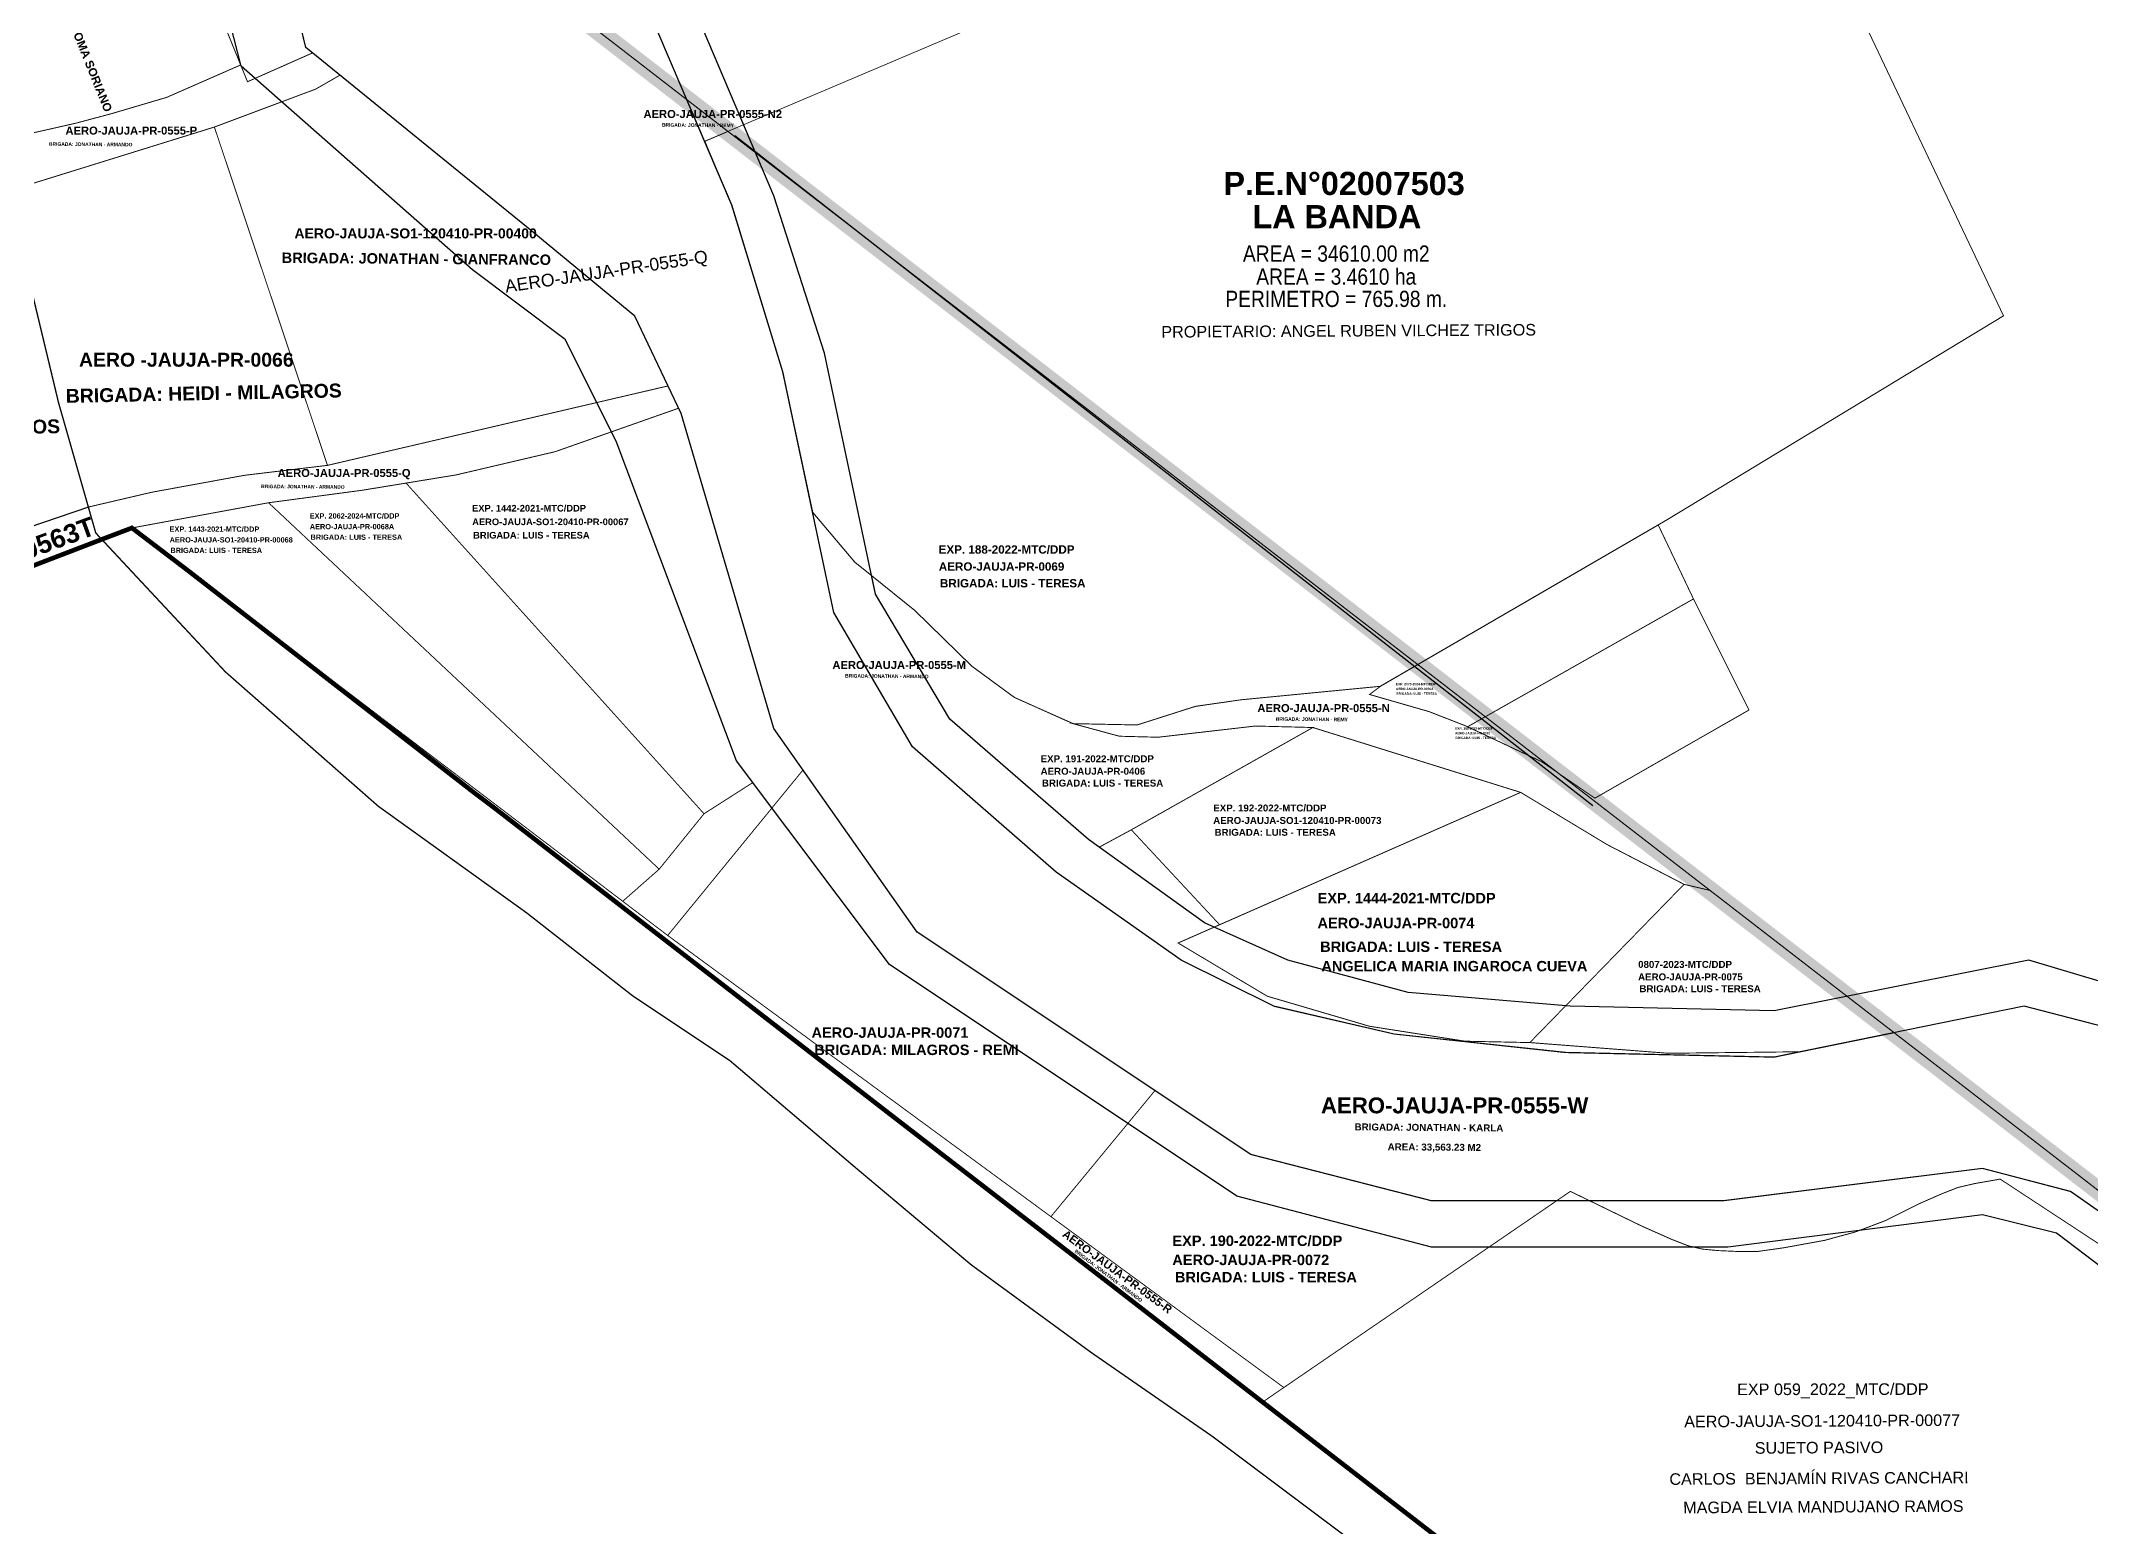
# Model space of a CAD drawing. Header units: metres. Extents: x 91 to 896469, y 125 to 17394210.
# Drawn here: x 447278.8 to 447721.4, y 8698081.8 to 8698402.4 of the extents above; entities that cross this region are included whole.
import ezdxf
from ezdxf.enums import TextEntityAlignment as Align

# ---------------------------------------------------------------- set-up
doc = ezdxf.new("R2010")
doc.units = ezdxf.units.M
doc.header["$MEASUREMENT"] = 0
doc.linetypes.add('DASHDOT2', pattern=[0.5, 0.25, -0.125, 0, -0.125])
for name, color, linetype, lineweight in [('CBC-INTEREST-JAUJA', 150, 'Continuous', 30), ('Membrete', 7, 'Continuous', 60), ('PMD 2024', 1, 'Continuous', 5), ('PREDIO ADQUIRIDO ( CON RM)', 3, 'Continuous', 30)]:
    doc.layers.add(name, color=color, linetype=linetype, lineweight=lineweight)
for name, color, linetype in [('CODIGO', 7, 'Continuous'), ('EXPEDIENTE', 150, 'Continuous'), ('FAJA DERECHA', 6, 'Continuous'), ('FAJA IZQUIERDA', 6, 'Continuous'), ('ortofoto 2025', 7, 'Continuous'), ('PREDIOS CON RM', 7, 'Continuous'), ('RIBERA IZQUIERDA', 5, 'Continuous'), ('SECTOR 1', 7, 'Continuous'), ('SUJETO PASIVO', 4, 'Continuous')]:
    doc.layers.add(name, color=color, linetype=linetype)
for name, color, linetype, lineweight, true_color in [('Comunidad Campesina SUNARP', 7, 'Continuous', 9, 0xe39e00), ('PREDIO DEFINIDO ( EN PROCESO)', 7, 'Continuous', 30, 0xe0e000), ('PREDIOS NANCY B', 7, 'Continuous', 9, 0xcd8966)]:
    doc.layers.add(name, color=color, linetype=linetype, lineweight=lineweight, true_color=true_color)
doc.styles.add('ARIAL', font='arial.ttf')
doc.styles.add('SANSSERIFBOLD', font='sasb____.pfb')
doc.styles.get("Standard").update_dxf_attribs({"font": 'arial.ttf'})
doc.styles.add('VERTICES', font='sanssb__.ttf')

msp = doc.modelspace()

# ---------------------------------------------------------------- linework, layer by layer
at = {"color": 4, "linetype": 'DASHDOT2', "ltscale": 50}
msp.add_lwpolyline([(447196.27, 8698258.09), (447291.92, 8698294.82), (447298.43, 8698297.29), (447310.36, 8698288.22), (447372.02, 8698240.36), (447376.7, 8698236.83), (447462.04, 8698170.77), (447509.54, 8698134.12), (447542.56, 8698108.55), (447674.36, 8698006.66), (447752.19, 8697946.7)], dxfattribs=at)
at = {"layer": 'CBC-INTEREST-JAUJA', "color": 150}
msp.add_lwpolyline([(447290.62, 8698296.21), (447289.03, 8698301.8), (447269.37, 8698295.05), (447225.24, 8698277.32), (447225.9, 8698275.27), (447227.56, 8698270.1), (447291.92, 8698294.82)], close=True, dxfattribs=at)
at = {"layer": 'Comunidad Campesina SUNARP', "color": 242, "const_width": 0.3}
msp.add_lwpolyline([(447734.62, 8697946.21), (447696.62, 8697975.21), (447675.62, 8697989.21), (447649.62, 8698010.21), (447632.62, 8698023.21), (447613.62, 8698039.21), (447579.62, 8698063.21), (447563.62, 8698077.21), (447531.62, 8698101.21), (447505.62, 8698119.21), (447479.62, 8698138.21), (447454.62, 8698159.21), (447427.62, 8698182.21), (447406.62, 8698196.21), (447383.62, 8698214.21), (447351.62, 8698237.21), (447318.62, 8698266.21), (447290.62, 8698296.21), (447282.62, 8698324.21), (447276.62, 8698349.21)], dxfattribs=at)
at = {"layer": 'FAJA DERECHA'}
msp.add_lwpolyline([(447739, 8698126), (447714, 8698145), (447698, 8698149), (447643, 8698142), (447579, 8698142), (447537, 8698153), (447462, 8698203), (447429, 8698247), (447403, 8698316), (447392, 8698338), (447372, 8698353), (447322, 8698397), (447297, 8698495)], dxfattribs=at)
at = {"layer": 'FAJA IZQUIERDA'}
msp.add_lwpolyline([(447748, 8698192), (447708, 8698204), (447653, 8698193), (447609, 8698194), (447574, 8698197), (447548, 8698204), (447530, 8698212), (447505, 8698230), (447475, 8698256), (447459, 8698283), (447448, 8698335), (447437, 8698369), (447364, 8698541)], dxfattribs=at)
at = {"layer": 'ortofoto 2025'}
msp.add_lwpolyline([(447428.58, 8698382.02), (447613.84, 8698237.35)], dxfattribs=at)
at = {"layer": 'ortofoto 2025', "color": 30, "const_width": 1}
msp.add_lwpolyline([(447196.27, 8698258.09), (447291.92, 8698294.82), (447298.43, 8698297.29), (447310.36, 8698288.22), (447372.02, 8698240.36), (447376.7, 8698236.83), (447462.04, 8698170.77), (447509.54, 8698134.12), (447542.56, 8698108.55), (447674.36, 8698006.66), (447752.19, 8697946.7)], dxfattribs=at)
at = {"layer": 'PMD 2024', "color": 4, "linetype": 'Continuous', "lineweight": 35, "ltscale": 20, "const_width": 0.25}
msp.add_lwpolyline([(446623.18, 8698528.1), (446620.36, 8698536.51), (446610.4, 8698557.69), (446651.66, 8698611.07), (446576.59, 8698669.1), (446689.93, 8698815.74), (446740.57, 8698776.6), (446806.82, 8698862.32), (449771.2, 8696571.26), (449775.99, 8696557.79), (449674.35, 8696425.76), (449839.54, 8696298.09), (449196.34, 8696510.01), (448340.95, 8697171.27), (448216.44, 8697007.84), (447797.34, 8697331.75), (447784.54, 8697358.86), (447883.43, 8697486.8), (447076.22, 8698110.71), (446956.09, 8698218.6), (446730.51, 8698426.22), (446623.18, 8698528.1)], dxfattribs=at)
at = {"layer": 'PREDIO ADQUIRIDO ( CON RM)', "lineweight": 0, "const_width": 0.2}
for points in [[(447243.83, 8698473.19), (447283.81, 8698489.04), (447297.08, 8698458.11), (447321.92, 8698397.26), (447305.92, 8698390.25), (447293.96, 8698386.72), (447286.39, 8698384.7), (447274.67, 8698382.04), (447269.38, 8698395.25), (447262.01, 8698412.49), (447260.97, 8698415.01), (447259.62, 8698421.21), (447247.62, 8698454.2)], [(447283.81, 8698489.04), (447287.39, 8698490.91), (447320.39, 8698465.4), (447336, 8698401), (447337.42, 8698399.85), (447323.39, 8698393.64), (447297.08, 8698458.11)], [(447343.33, 8698395.04), (447337.42, 8698399.85), (447323.39, 8698393.64), (447321.92, 8698397.26), (447305.92, 8698390.25), (447293.96, 8698386.72), (447286.39, 8698384.7), (447274.67, 8698382.04), (447276.61, 8698377.19), (447270.4, 8698374.63), (447271.54, 8698369.97), (447316.24, 8698383.85), (447338.13, 8698392.05)], [(447384, 8698362), (447343.33, 8698395.04), (447338.13, 8698392.05), (447316.24, 8698383.85), (447340.65, 8698310.8), (447414.17, 8698327.95), (447407, 8698343)], [(447418.29, 8698389.73), (447422.12, 8698380.77), (447427.13, 8698382.9)], [(447316.24, 8698383.85), (447340.65, 8698310.8), (447322.77, 8698308.66), (447302.73, 8698305), (447289.03, 8698301.8), (447269.37, 8698295.05), (447225.24, 8698277.32), (447222.03, 8698287.29), (447218.36, 8698299.71), (447213.79, 8698311.18), (447210.17, 8698323.15), (447206.75, 8698335.57), (447202.07, 8698347.56), (447201.31, 8698349.22), (447220.63, 8698354.46), (447240.69, 8698360.4), (447271.54, 8698369.97)], [(447316.24, 8698383.85), (447271.54, 8698369.97), (447276.62, 8698349.21), (447282.62, 8698324.21), (447289.03, 8698301.8), (447302.73, 8698305), (447322.77, 8698308.66), (447340.65, 8698310.8)], [(447427.13, 8698382.9), (447422.12, 8698380.77), (447428, 8698367), (447439, 8698331), (447445.42, 8698300.64), (447454.5, 8698289.92), (447458.16, 8698286.97), (447467.47, 8698279.45), (447479.79, 8698267.42), (447488.99, 8698260.69), (447501.63, 8698255.03), (447515.49, 8698254.75), (447528.07, 8698258.77), (447537.97, 8698260.19), (447568.03, 8698263.1), (447576.09, 8698267.78)], [(447389.83, 8698313.76), (447416.46, 8698323.14), (447414.17, 8698327.95), (447340.65, 8698310.8), (447322.77, 8698308.66), (447302.73, 8698305), (447289.03, 8698301.8), (447290.62, 8698296.21), (447291.92, 8698294.82), (447298.43, 8698297.29), (447327.94, 8698302.73), (447348.05, 8698305.41), (447368.48, 8698308.75)], [(447357.63, 8698306.97), (447368.48, 8698308.75), (447389.83, 8698313.76), (447401.98, 8698318.04), (447403, 8698316), (447429, 8698247), (447432.51, 8698242.32), (447421.96, 8698235.58)], [(447357.63, 8698306.97), (447348.05, 8698305.41), (447327.94, 8698302.73), (447412.28, 8698223.61), (447421.96, 8698235.58)], [(447327.94, 8698302.73), (447298.43, 8698297.29), (447404.41, 8698216.68), (447412.28, 8698223.61)], [(447514.22, 8698232.11), (447507.27, 8698228.36), (447505, 8698230), (447475, 8698256), (447459, 8698283), (447458.16, 8698286.97), (447454.5, 8698289.92), (447445.42, 8698300.64), (447450, 8698279), (447467, 8698250), (447498, 8698223), (447525, 8698204), (447545, 8698194), (447571, 8698188), (447608, 8698184), (447653, 8698183), (447658.82, 8698184.19), (447630.18, 8698183.86), (447600.35, 8698186.17), (447586.27, 8698186.47), (447565.62, 8698189.7), (447543.56, 8698196.19), (447524.32, 8698207.67), (447533.29, 8698211.62)], [(447565.66, 8698261.33), (447568.03, 8698263.1), (447627.99, 8698297.92), (447635.6, 8698281.96), (447586.82, 8698254.36), (447586.27, 8698254.61), (447578.48, 8698257.64)], [(447310.36, 8698288.22), (447372.02, 8698240.36), (447376.7, 8698236.83), (447462.04, 8698170.77), (447476.33, 8698159.75), (447509.54, 8698134.12), (447528.3, 8698119.63), (447542.56, 8698108.55), (447674.36, 8698006.66), (447752.19, 8697946.7), (447718.36, 8697983.1), (447683.36, 8698014.87), (447674.36, 8698006.67), (447542.57, 8698108.55), (447547.15, 8698111.69), (447496.86, 8698148.59), (447414.12, 8698209.3), (447404.41, 8698216.68)], [(447488.99, 8698260.69), (447479.79, 8698267.42), (447467.47, 8698279.45), (447458.17, 8698286.94), (447459, 8698283), (447475, 8698256), (447505, 8698230), (447507.27, 8698228.36), (447514.22, 8698232.11), (447553.42, 8698254.2), (447541, 8698254.52), (447520, 8698252.1), (447511.62, 8698252.32), (447501.63, 8698255.03)], [(447586.82, 8698254.36), (447635.6, 8698281.96), (447647.59, 8698257.98), (447614.31, 8698238.94), (447602.81, 8698246.82)], [(447576.09, 8698267.78), (447568.03, 8698263.1), (447565.66, 8698261.33), (447578.48, 8698257.64), (447586.27, 8698254.61), (447586.82, 8698254.36), (447590.65, 8698256.53)], [(447565.66, 8698261.33), (447568.03, 8698263.1), (447537.97, 8698260.19), (447528.07, 8698258.77), (447515.49, 8698254.75), (447501.63, 8698255.03), (447511.62, 8698252.32), (447520, 8698252.1), (447541, 8698254.52), (447553.42, 8698254.2), (447598.29, 8698240.19), (447616.95, 8698228.92), (447633.56, 8698220.34), (447639.17, 8698219.03), (447606.38, 8698244.37), (447602.81, 8698246.82), (447586.82, 8698254.36), (447586.27, 8698254.61), (447578.48, 8698257.64)], [(447598.29, 8698240.19), (447553.42, 8698254.2), (447514.22, 8698232.11), (447533.29, 8698211.62)], [(447590.65, 8698256.53), (447586.82, 8698254.36), (447602.81, 8698246.82), (447606.38, 8698244.37)], [(447468, 8698210), (447443.33, 8698245.02), (447414.12, 8698209.3), (447496.86, 8698148.59), (447519.31, 8698175.79)], [(447633.56, 8698220.34), (447616.95, 8698228.92), (447598.29, 8698240.19), (447524.32, 8698207.67), (447543.56, 8698196.19), (447565.62, 8698189.7), (447586.27, 8698186.47), (447600.27, 8698186.17)], [(447639.17, 8698219.03), (447633.56, 8698220.34), (447600.27, 8698186.17), (447630.18, 8698183.86), (447658.82, 8698184.19), (447678.95, 8698188.29)], [(447606.04, 8698152), (447579, 8698152), (447540, 8698162), (447519.31, 8698175.79), (447496.86, 8698148.59), (447547.15, 8698111.69)]]:
    msp.add_lwpolyline(points, close=True, dxfattribs=at)
for points in [[(447785.45, 8698105.97), (447678.95, 8698188.29), (447658.82, 8698184.19), (447653, 8698183), (447608, 8698184), (447571, 8698188), (447545, 8698194), (447525, 8698204), (447498, 8698223), (447467, 8698250), (447450, 8698279), (447445.42, 8698300.64), (447439, 8698331), (447428, 8698367), (447422.12, 8698380.77), (447418.29, 8698389.73), (447320.39, 8698465.4), (447336, 8698401), (447384, 8698362), (447407, 8698343), (447414.17, 8698327.95), (447416.46, 8698323.14), (447401.98, 8698318.04), (447403, 8698316), (447429, 8698247), (447432.51, 8698242.32), (447421.96, 8698235.58), (447412.28, 8698223.61), (447404.41, 8698216.68), (447414.12, 8698209.3), (447436.63, 8698236.83), (447443.33, 8698245.02), (447468, 8698210), (447519.31, 8698175.79), (447540, 8698162), (447579, 8698152), (447606.04, 8698152), (447609.01, 8698154.04), (447613.21, 8698152), (447642, 8698152), (447698, 8698159), (447717, 8698154), (447747, 8698133)], [(447785.45, 8698105.97), (447678.95, 8698188.29), (447658.82, 8698184.19), (447653, 8698183), (447608, 8698184), (447571, 8698188), (447545, 8698194), (447525, 8698204), (447498, 8698223), (447467, 8698250), (447450, 8698279), (447445.42, 8698300.64), (447439, 8698331), (447428, 8698367), (447422.12, 8698380.77), (447418.29, 8698389.73), (447320.39, 8698465.4), (447336, 8698401), (447384, 8698362), (447407, 8698343), (447414.17, 8698327.95), (447416.46, 8698323.14), (447401.98, 8698318.04), (447403, 8698316), (447429, 8698247), (447432.51, 8698242.32), (447421.96, 8698235.58), (447412.28, 8698223.61), (447404.41, 8698216.68), (447414.12, 8698209.3), (447436.63, 8698236.83), (447443.33, 8698245.02), (447468, 8698210), (447519.31, 8698175.79), (447540, 8698162), (447579, 8698152), (447606.04, 8698152), (447609.01, 8698154.04), (447613.21, 8698152), (447642, 8698152), (447698, 8698159), (447717, 8698154), (447747, 8698133)], [(447751.11, 8698076.66), (447674.36, 8698006.67), (447542.57, 8698108.55), (447609.01, 8698154.04), (447624.39, 8698146.57), (447630.8, 8698143.72), (447634.44, 8698142.3), (447637.52, 8698141.58), (447640.84, 8698141.26), (447645.49, 8698141.05), (447649.25, 8698141.04), (447655.14, 8698141.87), (447663.93, 8698143.47), (447670.64, 8698145.31), (447676.96, 8698147.7), (447684.41, 8698151.41), (447689.12, 8698153.48), (447692.72, 8698154.89), (447696.38, 8698155.74), (447701.82, 8698156.69), (447727.25, 8698140)], [(447747, 8698133), (447717, 8698154), (447698, 8698159), (447642, 8698152), (447613.21, 8698152), (447624.39, 8698146.57), (447630.8, 8698143.72), (447634.44, 8698142.3), (447637.52, 8698141.58), (447640.84, 8698141.26), (447645.49, 8698141.05), (447649.25, 8698141.04), (447655.14, 8698141.87), (447663.93, 8698143.47), (447670.64, 8698145.31), (447676.96, 8698147.7), (447684.41, 8698151.41), (447689.12, 8698153.48), (447692.72, 8698154.89), (447696.38, 8698155.74), (447701.82, 8698156.69), (447727.25, 8698140)]]:
    msp.add_lwpolyline(points, dxfattribs=at)
at = {"layer": 'PREDIO DEFINIDO ( EN PROCESO)', "lineweight": 0, "const_width": 4}
msp.add_lwpolyline([(449771.2, 8696571.26), (446806.82, 8698862.32), (446740.57, 8698776.6), (446689.93, 8698815.74), (446576.59, 8698669.1), (446651.66, 8698611.07), (446610.4, 8698557.69), (446620.36, 8698536.51), (446623.18, 8698528.1), (446730.51, 8698426.22), (446956.09, 8698218.6), (447076.22, 8698110.71), (447883.43, 8697486.8), (447784.54, 8697358.86)], dxfattribs=at)
at = {"layer": 'RIBERA IZQUIERDA'}
for points in [[(447742, 8698185), (447707, 8698194), (447653, 8698183), (447608, 8698184), (447571, 8698188), (447545, 8698194), (447525, 8698204), (447498, 8698223), (447467, 8698250), (447450, 8698279), (447439, 8698331), (447428, 8698367), (447355, 8698538)], [(447747, 8698133), (447717, 8698154), (447698, 8698159), (447642, 8698152), (447579, 8698152), (447540, 8698162), (447468, 8698210), (447437, 8698254), (447417, 8698322), (447407, 8698343), (447384, 8698362), (447336, 8698401), (447312, 8698500)]]:
    msp.add_lwpolyline(points, dxfattribs=at)
at = {"layer": 'RIBERA IZQUIERDA', "color": 4}
msp.add_lwpolyline([(447747, 8698133), (447717, 8698154), (447698, 8698159), (447642, 8698152), (447579, 8698152), (447540, 8698162), (447468, 8698210), (447437, 8698254), (447417, 8698322), (447407, 8698343), (447384, 8698362), (447336, 8698401), (447312, 8698500)], dxfattribs=at)
at = {"layer": 'SECTOR 1', "color": 4, "linetype": 'Continuous', "lineweight": 5, "elevation": 3365.92}
msp.add_lwpolyline([(447422.12, 8698380.77), (447428, 8698367), (447439, 8698331), (447445.42, 8698300.64), (447445.42, 8698300.64), (447445.42, 8698300.64), (447454.5, 8698289.92), (447458.16, 8698286.97), (447467.47, 8698279.45), (447479.79, 8698267.42), (447488.99, 8698260.69), (447501.63, 8698255.03), (447515.49, 8698254.75), (447528.07, 8698258.77), (447537.97, 8698260.19), (447568.03, 8698263.1), (447630.02, 8698299.11), (447702.54, 8698343.11), (447663.34, 8698425.82), (447618.88, 8698404.71), (447596.76, 8698454.93), (447422.12, 8698380.77)], dxfattribs=at)

# ---------------------------------------------------------------- texts
at = {"color": 3, "insert": (447378.79, 8698350.78), "char_height": 2.7257, "width": 45.5825, "attachment_point": 1, "rotation": 8.4838}
msp.add_mtext('AERO-JAUJA-PR-0555-Q', dxfattribs=at)
at = {"layer": 'CBC-INTEREST-JAUJA', "style": 'SANSSERIFBOLD'}
msp.add_text('AERO-JAUJA-PR-0563T', height=4.0803, rotation=20.1565, dxfattribs=at).set_placement((447229.89, 8698273.59))
at = {"layer": 'CODIGO', "color": 6, "linetype": 'Continuous', "lineweight": 20, "style": 'SANSSERIFBOLD'}
for s, height, rotation, p in [('BRIGADA: JONATHAN - REMY', 0.7615, 359.5521, (447420.64, 8698383.88)), ('BRIGADA: JONATHAN - ARMANDO', 0.7615, 359.5521, (447289.53, 8698379.74)), ('BRIGADA: JONATHAN - GIANFRANCO', 2.25, 359.5521, (447359.84, 8698354.29)), ('BRIGADA: HEIDI - MILAGROS', 3, 1.1471, (447313.97, 8698324.89)), ('BRIGADA: HEIDI - MILAGROS', 3, 1.1471, (447253.16, 8698317.16)), ('BRIGADA: JONATHAN - ARMANDO', 0.7615, 359.5521, (447335.34, 8698305.82)), ('BRIGADA: JONATHAN - ARMANDO', 0.7615, 359.5521, (447461.43, 8698264.91)), ('BRIGADA: JONATHAN - REMY', 0.7615, 359.5521, (447553.19, 8698255.6)), ('BRIGADA: JONATHAN - KARLA', 1.5103, 359.5521, (447578.48, 8698167.09)), ('AREA: 33,563.23 M2 ', 1.5103, 359.5521, (447579.94, 8698162.84)), ('BRIGADA: JONATHAN - ARMANDO', 0.7615, 322.8249, (447509.05, 8698135.53))]:
    msp.add_text(s, height=height, rotation=rotation, dxfattribs=at).set_placement(p, align=Align.CENTER)
at = {"layer": 'CODIGO', "lineweight": 20, "style": 'SANSSERIFBOLD'}
for s, height, p in [('AERO-JAUJA-PR-0068A', 1.134, (447336.84, 8698297.01)), ('AERO-JAUJA-SO1-20410-PR-00067', 1.44, (447371.91, 8698297.89)), ('AERO-JAUJA-SO1-20410-PR-00068', 1.134, (447306.58, 8698294.15)), ('AERO-JAUJA-PR-0069', 1.8, (447472.65, 8698288.06)), ('AERO-JAUJA-PR-0070A', 0.504, (447571.36, 8698262.27)), ('AERO-JAUJA-PR-0070', 0.504, (447584.12, 8698252.71)), ('AERO-JAUJA-PR-0406', 1.5, (447494.63, 8698244.01)), ('AERO-JAUJA-SO1-120410-PR-00073 ', 1.5, (447531.9, 8698233.38)), ('AERO-JAUJA-PR-0074', 2.25, (447554.42, 8698210.86)), ('AERO-JAUJA-PR-0075', 1.5, (447623.64, 8698199.61)), ('AERO-JAUJA-PR-0071', 2.25, (447445.17, 8698187.2)), ('AERO-JAUJA-PR-0072', 2.25, (447523.07, 8698138.12))]:
    msp.add_text(s, height=height, dxfattribs=at).set_placement(p)
at = {"layer": 'CODIGO', "color": 6, "linetype": 'Continuous', "lineweight": 20, "style": 'SANSSERIFBOLD'}
for s, height, p in [('BRIGADA: LUIS - TERESA', 1.134, (447336.99, 8698294.73)), ('BRIGADA: LUIS - TERESA', 1.44, (447372.11, 8698295)), ('BRIGADA: LUIS - TERESA', 1.134, (447306.74, 8698291.88)), ('BRIGADA: LUIS - TERESA', 1.8, (447472.9, 8698284.45)), ('BRIGADA: LUIS - TERESA', 0.504, (447571.43, 8698261.26)), ('BRIGADA: LUIS - TERESA', 0.504, (447584.19, 8698251.7)), ('BRIGADA: LUIS - TERESA', 1.5, (447494.92, 8698241.45)), ('BRIGADA: LUIS - TERESA', 1.5, (447532.19, 8698230.82)), ('BRIGADA: LUIS - TERESA', 2.25, (447554.99, 8698205.74)), ('BRIGADA: LUIS - TERESA', 1.5, (447623.93, 8698197.05)), ('BRIGADA: MILAGROS - REMI', 2.25, (447445.75, 8698183.48)), ('BRIGADA: LUIS - TERESA', 2.25, (447523.64, 8698134.4))]:
    msp.add_text(s, height=height, dxfattribs=at).set_placement(p)
at = {"layer": 'EXPEDIENTE', "color": 4, "lineweight": 0, "style": 'SANSSERIFBOLD'}
for s, p in [('P.E.N°02007503', (447560.16, 8698369.18)), ('LA BANDA', (447558.61, 8698362))]:
    msp.add_text(s, height=5, dxfattribs=at).set_placement(p, align=Align.CENTER)
at = {"layer": 'EXPEDIENTE', "color": 3, "linetype": 'Continuous', "lineweight": 20, "style": 'SANSSERIFBOLD'}
for s, height, p in [('EXP. 1442-2021-MTC/DDP', 1.44, (447371.88, 8698300.83)), ('EXP. 1443-2021-MTC/DDP', 1.134, (447306.56, 8698296.47)), ('EXP. 2062-2024-MTC/DDP', 1.134, (447336.82, 8698299.32)), ('EXP. 188-2022-MTC/DDP', 1.8, (447472.62, 8698291.74)), ('EXP. 2070-2024-MTC/DDP', 0.504, (447571.35, 8698263.3)), ('EXP. 189-2022-MTC/DDP', 0.504, (447584.11, 8698253.74)), ('EXP. 191-2022-MTC/DDP', 1.5, (447494.64, 8698246.7)), ('EXP. 192-2022-MTC/DDP', 1.5, (447531.91, 8698236.07)), ('EXP. 1444-2021-MTC/DDP', 2.25, (447554.45, 8698216.24)), ('0807-2023-MTC/DDP', 1.5, (447623.65, 8698202.3)), ('EXP. 190-2022-MTC/DDP', 2.25, (447523.09, 8698142.25))]:
    msp.add_text(s, height=height, dxfattribs=at).set_placement(p)
at = {"layer": 'Membrete', "lineweight": 15, "style": 'VERTICES'}
msp.add_text('AERO-JAUJA-SO1-120410-PR-00400', height=2.16, dxfattribs=at).set_placement((447333.53, 8698359.81))
at = {"layer": 'Membrete', "color": 4, "lineweight": 15, "style": 'ARIAL', "width": 0.85}
for s, p in [('AREA = 34610.00 m2', (447558.47, 8698356.53)), ('AREA = 3.4610 ha', (447558.47, 8698351.63)), ('PERIMETRO = 765.98 m.', (447558.47, 8698346.75))]:
    msp.add_text(s, height=3.5, dxfattribs=at).set_placement(p, align=Align.MIDDLE)
at = {"layer": 'PREDIO DEFINIDO ( EN PROCESO)', "lineweight": 15, "attachment_point": 1, "style": 'VERTICES'}
for s, insert, char_height, width in [('AERO-JAUJA-PR-0555-N2', (447408.89, 8698387.53), 1.728, 36.466), ('AERO-JAUJA-PR-0555-P', (447284.08, 8698383.95), 1.728, 36.466), ('AERO-JAUJA-PR-0555-Q', (447329.89, 8698310.02), 1.728, 36.466), ('AERO-JAUJA-PR-0555-M', (447449.68, 8698268.56), 1.728, 36.466), ('AERO-JAUJA-PR-0555-N', (447541.44, 8698259.25), 1.728, 36.466), ('AERO-JAUJA-PR-0555-W', (447555.17, 8698174.32), 3.4274, 72.3281)]:
    msp.add_mtext(s, dxfattribs=dict(at, insert=insert, char_height=char_height, width=width))
at = {"layer": 'PREDIO DEFINIDO ( EN PROCESO)', "lineweight": 15, "insert": (447500.19, 8698145.84), "char_height": 1.728, "width": 36.466, "attachment_point": 1, "rotation": 323.7477, "style": 'VERTICES'}
msp.add_mtext('AERO-JAUJA-PR-0555-R', dxfattribs=at)
at = {"layer": 'PREDIOS CON RM', "color": 1, "lineweight": 20, "style": 'SANSSERIFBOLD'}
msp.add_text('AERO -JAUJA-PR-0066', height=3, dxfattribs=at).set_placement((447310.18, 8698332.11), align=Align.CENTER)
at = {"layer": 'PREDIOS NANCY B', "color": 4}
msp.add_text('PROPIETARIO: ANGEL RUBEN VILCHEZ TRIGOS', height=2.5, rotation=0.3294, dxfattribs=at).set_placement((447561.16, 8698338.61), align=Align.CENTER)
at = {"layer": 'PREDIOS NANCY B', "color": 3}
for s, rotation, p in [('EXP 059_2022_MTC/DDP', 0.0899, (447665.69, 8698110.08)), ('AERO-JAUJA-SO1-120410-PR-00077', 0.3294, (447663.39, 8698103.25)), ('SUJETO PASIVO', 0.3294, (447662.71, 8698097.47)), ('CARLOS  BENJAMÍN RIVAS CANCHARI', 0.3294, (447662.71, 8698090.85)), ('MAGDA ELVIA MANDUJANO RAMOS', 0.3294, (447663.65, 8698084.69))]:
    msp.add_text(s, height=2.5, rotation=rotation, dxfattribs=at).set_placement(p, align=Align.CENTER)
at = {"layer": 'SUJETO PASIVO', "linetype": 'Continuous', "lineweight": 20, "style": 'SANSSERIFBOLD'}
msp.add_text('PAULA SORIANO DE MALLAOPOMA Y FORTUNATA  MALLAOPOMA SORIANO      ', height=1.8, rotation=291.8835, dxfattribs=at).set_placement((447257.12, 8698475.19))
msp.add_text('ANGELICA MARIA INGAROCA CUEVA', height=2.25, dxfattribs=at).set_placement((447555.25, 8698201.55))

doc.saveas('drawing.dxf')
